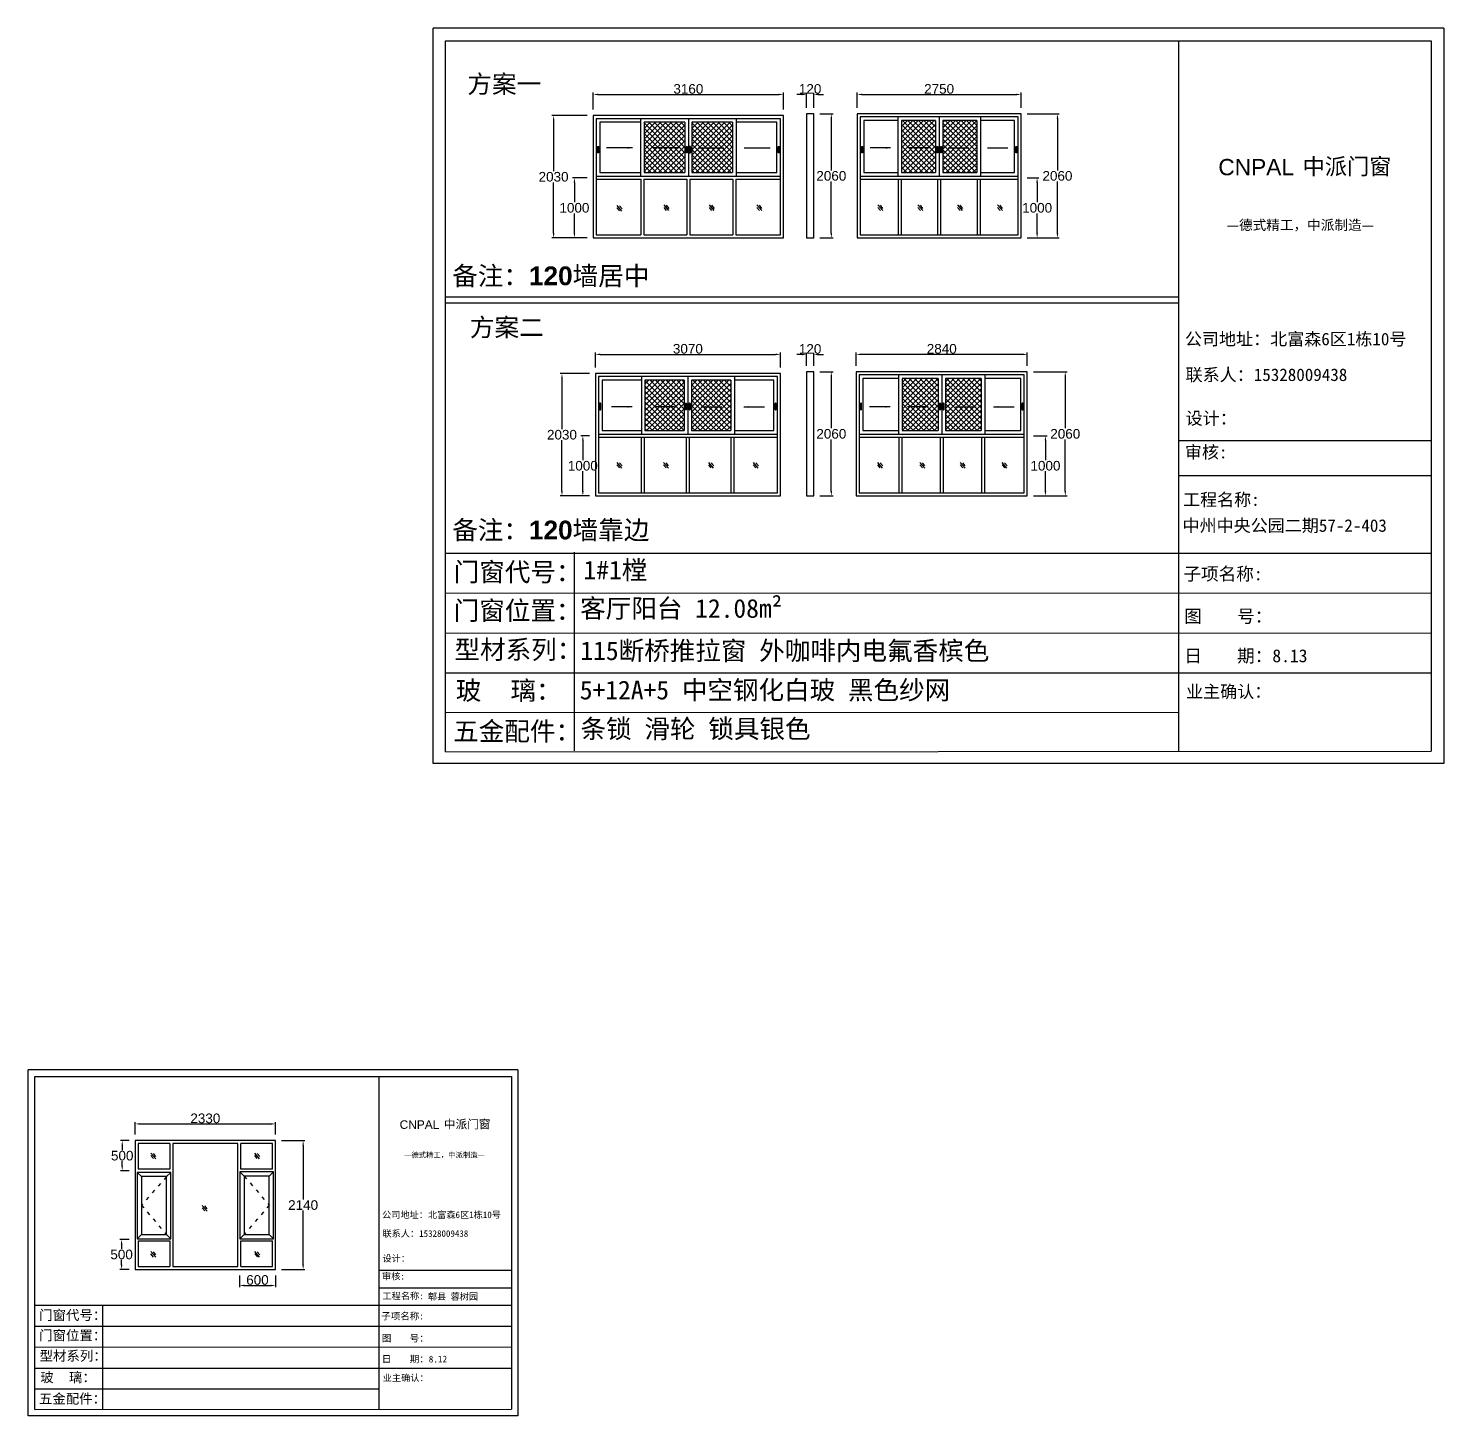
# Model space of a CAD drawing. Header units: inches. Extents: x -138455 to 599497, y -747149 to 13167.
# Drawn here: x 485735 to 509227, y -306816 to -283790 of the extents above; entities that cross this region are included whole.
import ezdxf

# ---------------------------------------------------------------- set-up
doc = ezdxf.new("R2010")
doc.units = ezdxf.units.IN
doc.header["$MEASUREMENT"] = 0
doc.header["$PDMODE"] = 35
doc.header["$PDSIZE"] = -3
doc.linetypes.add('ACAD_ISO03W100', pattern=[30, 12, -18])
doc.layers.add('0 @ 1', color=7, linetype='Continuous')
doc.styles.add('Annotative', font='arialbd.ttf')
doc.styles.add('MtXpl_', font='')
doc.styles.get("Standard").update_dxf_attribs({"font": 'arial.ttf'})
doc.styles.get('MtXpl_').set_extended_font_data('SimSun')
doc.dimstyles.get("Standard").update_dxf_attribs({"dimtxt": 80, "dimasz": 70, "dimexe": 40, "dimexo": 80, "dimgap": 0, "dimtad": 1, "dimtih": 1, "dimtoh": 1, "dimdec": 0, "dimzin": 0, "dimdsep": 46, "dimtxsty": 'Standard', "dimcen": 0.09, "dimadec": 0, "dimazin": 0, "dimtfac": 1, "dimtdec": 0, "dimtofl": 0, "dimtmove": 0, "dimatfit": 3, "dimfxl": 0, "dimtolj": 1, "dimtzin": 0, "dimarcsym": 0})
pattern_1 = [(45, (20206.355, 3889.766), (-44.194174, 44.194174), []), (135, (20206.355, 3889.766), (-44.194174, -44.194174), [])]
pattern_2 = [(45, (20206.355, 2546.794), (-44.194174, 44.194174), []), (135, (20206.355, 2546.794), (-44.194174, -44.194174), [])]

# ---------------------------------------------------------------- blocks, each defined once
blk = doc.blocks.new('*D1152')
at = {"color": 0, "lineweight": -2, "transparency": 16777216}
for p, q in [((495110, -285140), (495110, -284858)), ((495190, -284888), (498190, -284888)), ((498270, -285140), (498270, -284858))]:
    blk.add_line(p, q, dxfattribs=at)
at = {"color": 0, "transparency": 16777216}
for points in [[(495190, -284875), (495190, -284902), (495110, -284888)], [(498190, -284875), (498190, -284902), (498270, -284888)]]:
    blk.add_solid(points, dxfattribs=at)
at = {"layer": 'Defpoints', "color": 0, "transparency": 16777216}
for p in [(498270, -284888), (495110, -285240), (498270, -285240)]:
    blk.add_point(p, dxfattribs=at)
at = {"color": 0, "transparency": 16777216, "insert": (496690, -284797), "char_height": 160, "attachment_point": 5}
blk.add_mtext('\\A1;3160', dxfattribs=at)
blk = doc.blocks.new('*D1153')
at = {"color": 0, "lineweight": -2, "transparency": 16777216}
for p, q in [((495010, -286270), (494769, -286270)), ((494799, -286350), (494799, -286678)), ((494799, -287190), (494799, -286862)), ((495010, -287270), (494769, -287270))]:
    blk.add_line(p, q, dxfattribs=at)
at = {"color": 0, "transparency": 16777216}
for points in [[(494786, -286350), (494812, -286350), (494799, -286270)], [(494786, -287190), (494812, -287190), (494799, -287270)]]:
    blk.add_solid(points, dxfattribs=at)
at = {"layer": 'Defpoints', "color": 0, "transparency": 16777216}
for p in [(495110, -286270), (494799, -287270), (495110, -287270)]:
    blk.add_point(p, dxfattribs=at)
at = {"color": 0, "transparency": 16777216, "insert": (494799, -286770), "char_height": 160, "attachment_point": 5}
blk.add_mtext('\\A1;1000', dxfattribs=at)
blk = doc.blocks.new('123as')
at = {"color": 0}
for p, q in [((90189, 51387), (90252, 51462)), ((90194, 51330), (90312, 51470)), ((90251, 51335), (90314, 51410))]:
    blk.add_line(p, q, dxfattribs=at)
blk = doc.blocks.new('*D1154')
at = {"color": 0, "lineweight": -2, "transparency": 16777216}
for p, q in [((498871, -285210), (499093, -285210)), ((499063, -285290), (499063, -286148)), ((499063, -287190), (499063, -286332)), ((498871, -287270), (499093, -287270))]:
    blk.add_line(p, q, dxfattribs=at)
at = {"color": 0, "transparency": 16777216}
for points in [[(499049, -285290), (499076, -285290), (499063, -285210)], [(499049, -287190), (499076, -287190), (499063, -287270)]]:
    blk.add_solid(points, dxfattribs=at)
at = {"layer": 'Defpoints', "color": 0, "transparency": 16777216}
for p in [(498771, -285210), (498771, -287270), (499063, -287270)]:
    blk.add_point(p, dxfattribs=at)
at = {"color": 0, "transparency": 16777216, "insert": (499063, -286240), "char_height": 160, "attachment_point": 5}
blk.add_mtext('\\A1;2060', dxfattribs=at)
blk = doc.blocks.new('*D1155')
at = {"color": 0, "lineweight": -2, "transparency": 16777216}
for p, q in [((499492, -285110), (499492, -284858)), ((499572, -284888), (502132, -284888)), ((502212, -285110), (502212, -284858))]:
    blk.add_line(p, q, dxfattribs=at)
at = {"color": 0, "transparency": 16777216}
for points in [[(499572, -284875), (499572, -284902), (499492, -284888)], [(502132, -284875), (502132, -284902), (502212, -284888)]]:
    blk.add_solid(points, dxfattribs=at)
at = {"layer": 'Defpoints', "color": 0, "transparency": 16777216}
for p in [(502212, -284888), (499492, -285210), (502212, -285210)]:
    blk.add_point(p, dxfattribs=at)
at = {"color": 0, "transparency": 16777216, "insert": (500852, -284797), "char_height": 160, "attachment_point": 5}
blk.add_mtext('\\A1;2750', dxfattribs=at)
blk = doc.blocks.new('*D1156')
at = {"color": 0, "lineweight": -2, "transparency": 16777216}
for p, q in [((502312, -285210), (502846, -285210)), ((502816, -285290), (502816, -286148)), ((502816, -287190), (502816, -286332)), ((502312, -287270), (502846, -287270))]:
    blk.add_line(p, q, dxfattribs=at)
at = {"color": 0, "transparency": 16777216}
for points in [[(502803, -285290), (502830, -285290), (502816, -285210)], [(502803, -287190), (502830, -287190), (502816, -287270)]]:
    blk.add_solid(points, dxfattribs=at)
at = {"layer": 'Defpoints', "color": 0, "transparency": 16777216}
for p in [(502212, -285210), (502212, -287270), (502816, -287270)]:
    blk.add_point(p, dxfattribs=at)
at = {"color": 0, "transparency": 16777216, "insert": (502816, -286240), "char_height": 160, "attachment_point": 5}
blk.add_mtext('\\A1;2060', dxfattribs=at)
blk = doc.blocks.new('*D1157')
at = {"color": 0, "lineweight": -2, "transparency": 16777216}
for p, q in [((502312, -286270), (502509, -286270)), ((502479, -286350), (502479, -286678)), ((502479, -287190), (502479, -286862)), ((502312, -287270), (502509, -287270))]:
    blk.add_line(p, q, dxfattribs=at)
at = {"color": 0, "transparency": 16777216}
for points in [[(502465, -286350), (502492, -286350), (502479, -286270)], [(502465, -287190), (502492, -287190), (502479, -287270)]]:
    blk.add_solid(points, dxfattribs=at)
at = {"layer": 'Defpoints', "color": 0, "transparency": 16777216}
for p in [(502212, -286270), (502212, -287270), (502479, -287270)]:
    blk.add_point(p, dxfattribs=at)
at = {"color": 0, "transparency": 16777216, "insert": (502479, -286770), "char_height": 160, "attachment_point": 5}
blk.add_mtext('\\A1;1000', dxfattribs=at)
blk = doc.blocks.new('*D1158')
at = {"color": 0, "lineweight": -2, "transparency": 16777216}
for p, q in [((495010, -285240), (494423, -285240)), ((494453, -285320), (494453, -286163)), ((494453, -287190), (494453, -286347)), ((495010, -287270), (494423, -287270))]:
    blk.add_line(p, q, dxfattribs=at)
at = {"color": 0, "transparency": 16777216}
for points in [[(494440, -285320), (494467, -285320), (494453, -285240)], [(494440, -287190), (494467, -287190), (494453, -287270)]]:
    blk.add_solid(points, dxfattribs=at)
at = {"layer": 'Defpoints', "color": 0, "transparency": 16777216}
for p in [(495110, -285240), (494453, -287270), (495110, -287270)]:
    blk.add_point(p, dxfattribs=at)
at = {"color": 0, "transparency": 16777216, "insert": (494453, -286255), "char_height": 160, "attachment_point": 5}
blk.add_mtext('\\A1;2030', dxfattribs=at)
blk = doc.blocks.new('*D1159')
at = {"color": 0, "lineweight": -2, "transparency": 16777216}
for p, q in [((498571, -284889), (498491, -284889)), ((498651, -285110), (498651, -284859)), ((498771, -285110), (498771, -284859)), ((498851, -284889), (498931, -284889))]:
    blk.add_line(p, q, dxfattribs=at)
at = {"color": 0, "transparency": 16777216}
for points in [[(498571, -284875), (498571, -284902), (498651, -284889)], [(498851, -284875), (498851, -284902), (498771, -284889)]]:
    blk.add_solid(points, dxfattribs=at)
at = {"layer": 'Defpoints', "color": 0, "transparency": 16777216}
for p in [(498771, -284889), (498651, -285210), (498771, -285210)]:
    blk.add_point(p, dxfattribs=at)
at = {"color": 0, "transparency": 16777216, "insert": (498711, -284797), "char_height": 160, "attachment_point": 5}
blk.add_mtext('\\A1;120', dxfattribs=at)
blk = doc.blocks.new('*D1160')
at = {"color": 0, "lineweight": -2, "transparency": 16777216}
for p, q in [((495047, -289521), (494562, -289521)), ((494592, -289601), (494592, -290444)), ((494592, -291471), (494592, -290627)), ((495047, -291551), (494562, -291551))]:
    blk.add_line(p, q, dxfattribs=at)
at = {"color": 0, "transparency": 16777216}
for points in [[(494579, -289601), (494605, -289601), (494592, -289521)], [(494579, -291471), (494605, -291471), (494592, -291551)]]:
    blk.add_solid(points, dxfattribs=at)
at = {"layer": 'Defpoints', "color": 0, "transparency": 16777216}
for p in [(495147, -289521), (494592, -291551), (495147, -291551)]:
    blk.add_point(p, dxfattribs=at)
at = {"color": 0, "transparency": 16777216, "insert": (494592, -290536), "char_height": 160, "attachment_point": 5}
blk.add_mtext('\\A1;2030', dxfattribs=at)
blk = doc.blocks.new('*D1161')
at = {"color": 0, "lineweight": -2, "transparency": 16777216}
for p, q in [((495147, -289421), (495147, -289172)), ((498217, -289421), (498217, -289172)), ((495227, -289202), (498137, -289202))]:
    blk.add_line(p, q, dxfattribs=at)
at = {"color": 0, "transparency": 16777216}
for points in [[(495227, -289188), (495227, -289215), (495147, -289202)], [(498137, -289188), (498137, -289215), (498217, -289202)]]:
    blk.add_solid(points, dxfattribs=at)
at = {"layer": 'Defpoints', "color": 0, "transparency": 16777216}
for p in [(498217, -289202), (495147, -289521), (498217, -289521)]:
    blk.add_point(p, dxfattribs=at)
at = {"color": 0, "transparency": 16777216, "insert": (496682, -289110), "char_height": 160, "attachment_point": 5}
blk.add_mtext('\\A1;3070', dxfattribs=at)
blk = doc.blocks.new('*D1162')
at = {"color": 0, "lineweight": -2, "transparency": 16777216}
for p, q in [((495047, -290551), (494908, -290551)), ((494938, -290631), (494938, -290959)), ((494938, -291471), (494938, -291142)), ((495047, -291551), (494908, -291551))]:
    blk.add_line(p, q, dxfattribs=at)
at = {"color": 0, "transparency": 16777216}
for points in [[(494925, -290631), (494952, -290631), (494938, -290551)], [(494925, -291471), (494952, -291471), (494938, -291551)]]:
    blk.add_solid(points, dxfattribs=at)
at = {"layer": 'Defpoints', "color": 0, "transparency": 16777216}
for p in [(495147, -290551), (494938, -291551), (495147, -291551)]:
    blk.add_point(p, dxfattribs=at)
at = {"color": 0, "transparency": 16777216, "insert": (494938, -291051), "char_height": 160, "attachment_point": 5}
blk.add_mtext('\\A1;1000', dxfattribs=at)
blk = doc.blocks.new('123z')
at = {"color": 0}
for points in [[(94078, 52755), (94078, 52755, 0.414214), (94088, 52765), (94088, 52845, 0.414214), (94078, 52855), (94078, 52855, 0.414214), (94068, 52845), (94068, 52765, 0.414214)], [(94078, 52775), (94078, 52775, 0.414214), (94083, 52780), (94083, 52830, 0.414214), (94078, 52835), (94078, 52835, 0.414214), (94073, 52830), (94073, 52780, 0.414214)]]:
    blk.add_lwpolyline(points, format="xyb", close=True, dxfattribs=at)
blk = doc.blocks.new('*D1163')
at = {"color": 0, "lineweight": -2, "transparency": 16777216}
for p, q in [((498871, -289491), (499093, -289491)), ((499063, -289571), (499063, -290429)), ((499063, -291471), (499063, -290612)), ((498871, -291551), (499093, -291551))]:
    blk.add_line(p, q, dxfattribs=at)
at = {"color": 0, "transparency": 16777216}
for points in [[(499049, -289571), (499076, -289571), (499063, -289491)], [(499049, -291471), (499076, -291471), (499063, -291551)]]:
    blk.add_solid(points, dxfattribs=at)
at = {"layer": 'Defpoints', "color": 0, "transparency": 16777216}
for p in [(498771, -289491), (498771, -291551), (499063, -291551)]:
    blk.add_point(p, dxfattribs=at)
at = {"color": 0, "transparency": 16777216, "insert": (499063, -290521), "char_height": 160, "attachment_point": 5}
blk.add_mtext('\\A1;2060', dxfattribs=at)
blk = doc.blocks.new('*D1164')
at = {"color": 0, "lineweight": -2, "transparency": 16777216}
for p, q in [((502416, -289491), (502976, -289491)), ((502946, -289571), (502946, -290429)), ((502946, -291471), (502946, -290612)), ((502416, -291551), (502976, -291551))]:
    blk.add_line(p, q, dxfattribs=at)
at = {"color": 0, "transparency": 16777216}
for points in [[(502933, -289571), (502959, -289571), (502946, -289491)], [(502933, -291471), (502959, -291471), (502946, -291551)]]:
    blk.add_solid(points, dxfattribs=at)
at = {"layer": 'Defpoints', "color": 0, "transparency": 16777216}
for p in [(502316, -289491), (502316, -291551), (502946, -291551)]:
    blk.add_point(p, dxfattribs=at)
at = {"color": 0, "transparency": 16777216, "insert": (502946, -290521), "char_height": 160, "attachment_point": 5}
blk.add_mtext('\\A1;2060', dxfattribs=at)
blk = doc.blocks.new('*D1165')
at = {"color": 0, "lineweight": -2, "transparency": 16777216}
for p, q in [((498651, -289391), (498651, -289175)), ((498771, -289391), (498771, -289175)), ((498571, -289205), (498491, -289205)), ((498851, -289205), (498931, -289205))]:
    blk.add_line(p, q, dxfattribs=at)
at = {"color": 0, "transparency": 16777216}
for points in [[(498571, -289192), (498571, -289218), (498651, -289205)], [(498851, -289192), (498851, -289218), (498771, -289205)]]:
    blk.add_solid(points, dxfattribs=at)
at = {"layer": 'Defpoints', "color": 0, "transparency": 16777216}
for p in [(498771, -289205), (498651, -289491), (498771, -289491)]:
    blk.add_point(p, dxfattribs=at)
at = {"color": 0, "transparency": 16777216, "insert": (498711, -289113), "char_height": 160, "attachment_point": 5}
blk.add_mtext('\\A1;120', dxfattribs=at)
blk = doc.blocks.new('*D1166')
at = {"color": 0, "lineweight": -2, "transparency": 16777216}
for p, q in [((499476, -289391), (499476, -289172)), ((502316, -289391), (502316, -289172)), ((502236, -289202), (499556, -289202))]:
    blk.add_line(p, q, dxfattribs=at)
at = {"color": 0, "transparency": 16777216}
for points in [[(499556, -289188), (499556, -289215), (499476, -289202)], [(502236, -289188), (502236, -289215), (502316, -289202)]]:
    blk.add_solid(points, dxfattribs=at)
at = {"layer": 'Defpoints', "color": 0, "transparency": 16777216}
for p in [(499476, -289202), (499476, -289491), (502316, -289491)]:
    blk.add_point(p, dxfattribs=at)
at = {"color": 0, "transparency": 16777216, "insert": (500896, -289110), "char_height": 160, "attachment_point": 5}
blk.add_mtext('\\A1;2840', dxfattribs=at)
blk = doc.blocks.new('*D1167')
at = {"color": 0, "lineweight": -2, "transparency": 16777216}
for p, q in [((502416, -290551), (502647, -290551)), ((502617, -290631), (502617, -290959)), ((502617, -291471), (502617, -291142)), ((502416, -291551), (502647, -291551))]:
    blk.add_line(p, q, dxfattribs=at)
at = {"color": 0, "transparency": 16777216}
for points in [[(502603, -290631), (502630, -290631), (502617, -290551)], [(502603, -291471), (502630, -291471), (502617, -291551)]]:
    blk.add_solid(points, dxfattribs=at)
at = {"layer": 'Defpoints', "color": 0, "transparency": 16777216}
for p in [(502316, -290551), (502316, -291551), (502617, -291551)]:
    blk.add_point(p, dxfattribs=at)
at = {"color": 0, "transparency": 16777216, "insert": (502617, -291051), "char_height": 160, "attachment_point": 5}
blk.add_mtext('\\A1;1000', dxfattribs=at)
blk = doc.blocks.new('*D1180')
at = {"color": 0, "lineweight": -2, "transparency": 16777216}
for p, q in [((487508, -302151), (487508, -301943)), ((487588, -301973), (489758, -301973)), ((489838, -302151), (489838, -301943))]:
    blk.add_line(p, q, dxfattribs=at)
at = {"color": 0, "transparency": 16777216}
for points in [[(487588, -301960), (487588, -301987), (487508, -301973)], [(489758, -301960), (489758, -301987), (489838, -301973)]]:
    blk.add_solid(points, dxfattribs=at)
at = {"layer": 'Defpoints', "color": 0, "transparency": 16777216}
for p in [(489838, -301973), (487508, -302251), (489838, -302251)]:
    blk.add_point(p, dxfattribs=at)
at = {"color": 0, "transparency": 16777216, "insert": (488673, -301882), "char_height": 160, "attachment_point": 5}
blk.add_mtext('\\A1;2330', dxfattribs=at)
blk = doc.blocks.new('*D1181')
at = {"color": 0, "lineweight": -2, "transparency": 16777216}
for p, q in [((489938, -302251), (490326, -302251)), ((490296, -302331), (490296, -303229)), ((490296, -304311), (490296, -303412)), ((489938, -304391), (490326, -304391))]:
    blk.add_line(p, q, dxfattribs=at)
at = {"color": 0, "transparency": 16777216}
for points in [[(490283, -302331), (490309, -302331), (490296, -302251)], [(490283, -304311), (490309, -304311), (490296, -304391)]]:
    blk.add_solid(points, dxfattribs=at)
at = {"layer": 'Defpoints', "color": 0, "transparency": 16777216}
for p in [(489838, -302251), (489838, -304391), (490296, -304391)]:
    blk.add_point(p, dxfattribs=at)
at = {"color": 0, "transparency": 16777216, "insert": (490296, -303321), "char_height": 160, "attachment_point": 5}
blk.add_mtext('\\A1;2140', dxfattribs=at)
blk = doc.blocks.new('*D1182')
at = {"color": 0, "lineweight": -2, "transparency": 16777216}
for p, q in [((489238, -304491), (489238, -304685)), ((489318, -304655), (489758, -304655)), ((489838, -304491), (489838, -304685))]:
    blk.add_line(p, q, dxfattribs=at)
at = {"color": 0, "transparency": 16777216}
for points in [[(489318, -304642), (489318, -304669), (489238, -304655)], [(489758, -304642), (489758, -304669), (489838, -304655)]]:
    blk.add_solid(points, dxfattribs=at)
at = {"layer": 'Defpoints', "color": 0, "transparency": 16777216}
for p in [(489238, -304391), (489838, -304391), (489838, -304655)]:
    blk.add_point(p, dxfattribs=at)
at = {"color": 0, "transparency": 16777216, "insert": (489538, -304564), "char_height": 160, "attachment_point": 5}
blk.add_mtext('\\A1;600', dxfattribs=at)
blk = doc.blocks.new('*D1183')
at = {"color": 0, "lineweight": -2, "transparency": 16777216}
for p, q in [((487408, -303891), (487253, -303891)), ((487283, -303971), (487283, -304049)), ((487408, -304391), (487253, -304391)), ((487283, -304311), (487283, -304232))]:
    blk.add_line(p, q, dxfattribs=at)
at = {"color": 0, "transparency": 16777216}
for points in [[(487269, -303971), (487296, -303971), (487283, -303891)], [(487269, -304311), (487296, -304311), (487283, -304391)]]:
    blk.add_solid(points, dxfattribs=at)
at = {"layer": 'Defpoints', "color": 0, "transparency": 16777216}
for p in [(487508, -303891), (487283, -304391), (487508, -304391)]:
    blk.add_point(p, dxfattribs=at)
at = {"color": 0, "transparency": 16777216, "insert": (487283, -304141), "char_height": 160, "attachment_point": 5}
blk.add_mtext('\\A1;500', dxfattribs=at)
blk = doc.blocks.new('*D1184')
at = {"color": 0, "lineweight": -2, "transparency": 16777216}
for p, q in [((487408, -302251), (487263, -302251)), ((487293, -302331), (487293, -302409)), ((487408, -302751), (487263, -302751)), ((487293, -302671), (487293, -302592))]:
    blk.add_line(p, q, dxfattribs=at)
at = {"color": 0, "transparency": 16777216}
for points in [[(487280, -302331), (487307, -302331), (487293, -302251)], [(487280, -302671), (487307, -302671), (487293, -302751)]]:
    blk.add_solid(points, dxfattribs=at)
at = {"layer": 'Defpoints', "color": 0, "transparency": 16777216}
for p in [(487293, -302251), (487508, -302251), (487508, -302751)]:
    blk.add_point(p, dxfattribs=at)
at = {"color": 0, "transparency": 16777216, "insert": (487293, -302501), "char_height": 160, "attachment_point": 5}
blk.add_mtext('\\A1;500', dxfattribs=at)

msp = doc.modelspace()

# ---------------------------------------------------------------- hatches: boundary and pattern name
h = msp.add_hatch()
h.set_pattern_fill('ANSI37', color=256, scale=500)
h.set_pattern_definition(pattern_1)
h.paths.add_polyline_path([(495954.8, -285350), (495954.8, -286185), (496629.8, -286185), (496629.8, -285350)])
h.paths.add_polyline_path([(496749.8, -286185), (497424.8, -286185), (497424.8, -285350), (496749.8, -285350)])
h = msp.add_hatch()
h.set_pattern_fill('ANSI37', color=256, scale=500)
h.set_pattern_definition(pattern_1)
h.paths.add_polyline_path([(500226.6, -285320), (500226.6, -286185), (500791.6, -286185), (500791.6, -285320)])
h.paths.add_polyline_path([(500911.6, -286185), (501476.6, -286185), (501476.6, -285320), (500911.6, -285320)])
h = msp.add_hatch()
h.set_pattern_fill('ANSI37', color=256, scale=500)
h.set_pattern_definition(pattern_2)
h.paths.add_polyline_path([(495969.7, -289630.6), (495969.7, -290465.6), (496622.2, -290465.6), (496622.2, -289630.6)])
h.paths.add_polyline_path([(496742.2, -289630.6), (496742.2, -290465.6), (497394.7, -290465.6), (497394.7, -289630.6)])
h = msp.add_hatch()
h.set_pattern_fill('ANSI37', color=256, scale=500)
h.set_pattern_definition(pattern_2)
h.paths.add_polyline_path([(500835.7, -289600.6), (500240.7, -289600.6), (500240.7, -290465.6), (500835.7, -290465.6)])
h.paths.add_polyline_path([(500955.7, -290465.6), (501550.7, -290465.6), (501550.7, -289600.6), (500955.7, -289600.6)])

# ---------------------------------------------------------------- linework, layer by layer
for p, q in [((509227, -283790.3), (492451.6, -283790.3)), ((492451.6, -295994.1), (492451.6, -283790.3)), ((492659, -283997), (509020.3, -283997)), ((492659, -295798.5), (492659, -283997)), ((504824, -283997), (504824, -295787.6)), ((509020.3, -283997), (509020.3, -295786.9)), ((509227, -283790.3), (509227, -295994.1)), ((498269.8, -285240), (495109.8, -285240)), ((495109.8, -285240), (495109.8, -287270)), ((498219.8, -285290), (495159.8, -285290)), ((495159.8, -285290), (495159.8, -287220)), ((495219.8, -285350), (495219.8, -286185)), ((495894.8, -285350), (495219.8, -285350)), ((495894.8, -285290), (495894.8, -286245)), ((495954.8, -285350), (495954.8, -286185)), ((496629.8, -285350), (495954.8, -285350)), ((496629.8, -285350), (496629.8, -286185)), ((496689.8, -285290), (496689.8, -286245)), ((496749.8, -285350), (496749.8, -286185)), ((497424.8, -285350), (496749.8, -285350)), ((497424.8, -285350), (497424.8, -286185)), ((497484.8, -285290), (497484.8, -286245)), ((498159.8, -285350), (497484.8, -285350)), ((498159.8, -286185), (498159.8, -285350)), ((498219.8, -287220), (498219.8, -285290)), ((498269.8, -287270), (498269.8, -285240)), ((502211.6, -285210), (499491.6, -285210)), ((499491.6, -285210), (499491.6, -287270)), ((502161.6, -285260), (499541.6, -285260)), ((499541.6, -285260), (499541.6, -287220)), ((499601.6, -285320), (499601.6, -286185)), ((500166.6, -285320), (499601.6, -285320)), ((500166.6, -285260), (500166.6, -286245)), ((500226.6, -285320), (500226.6, -286185)), ((500791.6, -285320), (500226.6, -285320)), ((500791.6, -285320), (500791.6, -286185)), ((500851.6, -285260), (500851.6, -286245)), ((500911.6, -285320), (500911.6, -286185)), ((501476.6, -285320), (500911.6, -285320)), ((501476.6, -285320), (501476.6, -286185)), ((501536.6, -285260), (501536.6, -286245)), ((502101.6, -285320), (501536.6, -285320)), ((502101.6, -286185), (502101.6, -285320)), ((502161.6, -287220), (502161.6, -285260)), ((502211.6, -287270), (502211.6, -285210)), ((495159.8, -286245), (495899.8, -286245)), ((495159.8, -286295), (495899.8, -286295)), ((495219.8, -286185), (495894.8, -286185)), ((495894.8, -286245), (497484.8, -286245)), ((495899.8, -286295), (495899.8, -287220)), ((495949.8, -286295), (495949.8, -287220)), ((495949.8, -286295), (496664.8, -286295)), ((495954.8, -286185), (496629.8, -286185)), ((496664.8, -286295), (496664.8, -287220)), ((496714.8, -286295), (496714.8, -287220)), ((496714.8, -286295), (497429.8, -286295)), ((496749.8, -286185), (497424.8, -286185)), ((497429.8, -286295), (497429.8, -287220)), ((497479.8, -286295), (497479.8, -287220)), ((497479.8, -286295), (498219.8, -286295)), ((497484.8, -286185), (498159.8, -286185)), ((497484.8, -286245), (498219.8, -286245)), ((499541.6, -286245), (502161.6, -286245)), ((499541.6, -286295), (502161.6, -286295)), ((499601.6, -286185), (500166.6, -286185)), ((500171.6, -286295), (500171.6, -287220)), ((500221.6, -286295), (500221.6, -287220)), ((500226.6, -286185), (500791.6, -286185)), ((500826.6, -286295), (500826.6, -287220)), ((500876.6, -286295), (500876.6, -287220)), ((500911.6, -286185), (501476.6, -286185)), ((501481.6, -286295), (501481.6, -287220)), ((501531.6, -286295), (501531.6, -287220)), ((501536.6, -286185), (502101.6, -286185)), ((495109.8, -287270), (498269.8, -287270)), ((495159.8, -287220), (495899.8, -287220)), ((495949.8, -287220), (496664.8, -287220)), ((496714.8, -287220), (497429.8, -287220)), ((497479.8, -287220), (498219.8, -287220)), ((499491.6, -287270), (502211.6, -287270)), ((499541.6, -287220), (502161.6, -287220)), ((492659, -288246), (504824, -288246)), ((492659, -288346), (504824, -288346)), ((498217.2, -289520.6), (495147.2, -289520.6)), ((495147.2, -289520.6), (495147.2, -291550.6)), ((498167.2, -289570.6), (495197.2, -289570.6)), ((495197.2, -289570.6), (495197.2, -291500.6)), ((495257.2, -289630.6), (495257.2, -290465.6)), ((495909.7, -289630.6), (495257.2, -289630.6)), ((495909.7, -289570.6), (495909.7, -290525.6)), ((495969.7, -289630.6), (495969.7, -290465.6)), ((496622.2, -289630.6), (495969.7, -289630.6)), ((496622.2, -289630.6), (496622.2, -290465.6)), ((496682.2, -289570.6), (496682.2, -290525.6)), ((496742.2, -289630.6), (496742.2, -290465.6)), ((497394.7, -289630.6), (496742.2, -289630.6)), ((497394.7, -289630.6), (497394.7, -290465.6)), ((497454.7, -289570.6), (497454.7, -290525.6)), ((498107.2, -289630.6), (497454.7, -289630.6)), ((498107.2, -290465.6), (498107.2, -289630.6)), ((498167.2, -291500.6), (498167.2, -289570.6)), ((498217.2, -291550.6), (498217.2, -289520.6)), ((502315.7, -289490.6), (499475.7, -289490.6)), ((499475.7, -289490.6), (499475.7, -291550.6)), ((502265.7, -289540.6), (499525.7, -289540.6)), ((499525.7, -289540.6), (499525.7, -291500.6)), ((499585.7, -289600.6), (499585.7, -290465.6)), ((500180.7, -289600.6), (499585.7, -289600.6)), ((500180.7, -289540.6), (500180.7, -290525.6)), ((500240.7, -289600.6), (500240.7, -290465.6)), ((500835.7, -289600.6), (500240.7, -289600.6)), ((500835.7, -289600.6), (500835.7, -290465.6)), ((500895.7, -289540.6), (500895.7, -290525.6)), ((500955.7, -289600.6), (500955.7, -290465.6)), ((501550.7, -289600.6), (500955.7, -289600.6)), ((501550.7, -289600.6), (501550.7, -290465.6)), ((501610.7, -289540.6), (501610.7, -290525.6)), ((502205.7, -289600.6), (501610.7, -289600.6)), ((502205.7, -290465.6), (502205.7, -289600.6)), ((502265.7, -291500.6), (502265.7, -289540.6)), ((502315.7, -291550.6), (502315.7, -289490.6)), ((495197.2, -290525.6), (498167.2, -290525.6)), ((495197.2, -290575.6), (498167.2, -290575.6)), ((495257.2, -290465.6), (495909.7, -290465.6)), ((495914.7, -291500.6), (495914.7, -290575.6)), ((495964.7, -291500.6), (495964.7, -290575.6)), ((495969.7, -290465.6), (496622.2, -290465.6)), ((496657.2, -291500.6), (496657.2, -290575.6)), ((496707.2, -291500.6), (496707.2, -290575.6)), ((496742.2, -290465.6), (497394.7, -290465.6)), ((497399.7, -291500.6), (497399.7, -290575.6)), ((497449.7, -291500.6), (497449.7, -290575.6)), ((497454.7, -290465.6), (498107.2, -290465.6)), ((499525.7, -290525.6), (502265.7, -290525.6)), ((499525.7, -290575.6), (502265.7, -290575.6)), ((499585.7, -290465.6), (500180.7, -290465.6)), ((500185.7, -290575.6), (500185.7, -291500.6)), ((500235.7, -290575.6), (500235.7, -291500.6)), ((500240.7, -290465.6), (500835.7, -290465.6)), ((500870.7, -290575.6), (500870.7, -291500.6)), ((500920.7, -290575.6), (500920.7, -291500.6)), ((500955.7, -290465.6), (501550.7, -290465.6)), ((501555.7, -290575.6), (501555.7, -291500.6)), ((501605.7, -290575.6), (501605.7, -291500.6)), ((501610.7, -290465.6), (502205.7, -290465.6)), ((504824, -290631.4), (509020.3, -290631.4)), ((504824, -291212.5), (509020.3, -291212.5)), ((495197.2, -291500.6), (498167.2, -291500.6)), ((499525.7, -291500.6), (502265.7, -291500.6)), ((495147.2, -291550.6), (498217.2, -291550.6)), ((499475.7, -291550.6), (502315.7, -291550.6)), ((492656.9, -292501.9), (509020.3, -292501.9)), ((494794.4, -292485.8), (494795.4, -295783.7)), ((492657.3, -293164), (509020.3, -293159.6)), ((492657.7, -293826.4), (509020.3, -293821.8)), ((492658.2, -294489.1), (509020.3, -294489.1)), ((492658.6, -295146.3), (504824, -295140.4)), ((509227, -295994.1), (492451.6, -295994.1)), ((492659, -295798.5), (509020.3, -295786.9)), ((493861, -301077.2), (485734.5, -301077.2)), ((485734.5, -306815.9), (485734.5, -301077.2)), ((493861, -301077.2), (493861, -306815.9)), ((485843.4, -301185.7), (493752.5, -301185.7)), ((485843.4, -306713.2), (485843.4, -301185.7)), ((491550.4, -301185.7), (491550.4, -306707.5)), ((493752.5, -301185.7), (493752.5, -306707.2)), ((489837.6, -302250.7), (487507.6, -302250.7)), ((487507.6, -302250.7), (487507.6, -304390.7)), ((488082.6, -302300.7), (488082.6, -302725.7)), ((488132.6, -302300.7), (488132.6, -304340.7)), ((489212.6, -304340.7), (489212.6, -302300.7)), ((489262.6, -302725.7), (489262.6, -302300.7)), ((489837.6, -304390.7), (489837.6, -302250.7)), ((487612.6, -302848.6), (487542.6, -302778.6)), ((488082.6, -302725.7), (487557.6, -302725.7)), ((488027.6, -302848.6), (488097.6, -302778.6)), ((489317.6, -302840.6), (489247.6, -302770.6)), ((489787.6, -302725.7), (489262.6, -302725.7)), ((489732.6, -302840.6), (489802.6, -302770.6)), ((487612.6, -303810.7), (487542.6, -303880.7)), ((487557.6, -303915.7), (488082.6, -303915.7)), ((488027.6, -303810.7), (488097.6, -303880.7)), ((488082.6, -303915.7), (488082.6, -304340.7)), ((489317.6, -303810.7), (489247.6, -303880.7)), ((489262.6, -304340.7), (489262.6, -303915.7)), ((489262.6, -303915.7), (489787.6, -303915.7)), ((489732.6, -303810.7), (489802.6, -303880.7)), ((487507.6, -304390.7), (489837.6, -304390.7)), ((491550.4, -304400.1), (493752.5, -304400.1)), ((491550.4, -304691.7), (493752.5, -304691.7)), ((485842.3, -304983.3), (493752.5, -304983.3)), ((486964, -304974.8), (486964.5, -306705.5)), ((485842.5, -305330.7), (493752.5, -305328.4)), ((485842.7, -305678.3), (493752.5, -305675.9)), ((485842.9, -306026.1), (493752.5, -306026.1)), ((485843.2, -306371), (491550.4, -306367.9)), ((485843.4, -306713.2), (493752.5, -306707.2)), ((493861, -306815.9), (485734.5, -306815.9))]:
    msp.add_line(p, q)
for points in [[(498651.2, -287270), (498771.2, -287270), (498771.2, -285210), (498651.2, -285210)], [(498651.2, -291550.6), (498771.2, -291550.6), (498771.2, -289490.6), (498651.2, -289490.6)], [(488097.6, -302778.6), (487542.6, -302778.6), (487542.6, -303880.7), (488097.6, -303880.7)], [(488027.6, -302848.6), (487612.6, -302848.6), (487612.6, -303810.7), (488027.6, -303810.7)], [(489317.6, -303810.7), (489732.6, -303810.7), (489732.6, -302840.6), (489317.6, -302840.6)]]:
    msp.add_lwpolyline(points, close=True)
for points in [[(488082.6, -302300.7), (487557.6, -302300.7), (487557.6, -302725.7)], [(489212.6, -302300.7), (488132.6, -302300.7)], [(489787.6, -302725.7), (489787.6, -302300.7), (489262.6, -302300.7)], [(489247.6, -303880.7), (489802.6, -303880.7), (489802.6, -302770.6), (489247.6, -302770.6), (489247.6, -303880.7)], [(487557.6, -303915.7), (487557.6, -304340.7), (488082.6, -304340.7)], [(489262.6, -304340.7), (489787.6, -304340.7), (489787.6, -303915.7)], [(488132.6, -304340.7), (489212.6, -304340.7)]]:
    msp.add_lwpolyline(points)
at = {"linetype": 'ACAD_ISO03W100', "ltscale": 5}
for points in [[(488027.6, -302848.6), (487612.6, -303320.7), (488027.6, -303810.7)], [(489317.6, -302840.6), (489732.6, -303320.7), (489317.6, -303810.7)]]:
    msp.add_lwpolyline(points, dxfattribs=at)

# ---------------------------------------------------------------- block references
at = {"xscale": -1.095252602183295, "yscale": 1.095252602183295, "zscale": 1.095252602183295, "rotation": 359.9999999998816}
for p in [(598230.5, -343639), (599701.3, -343639), (601231, -343639), (602611.6, -343639), (603861.6, -343639), (603923.2, -343639), (605172.3, -343639), (599690.6, -347902.4)]:
    msp.add_blockref('123z', p, dxfattribs=at)
for name, p, xscale, yscale, zscale in [('123z', (393678.4, -343639), 1.095252602183295, 1.095252602183295, 1.095252602183295), ('123as', (555875.8, -321134.3), -0.6684526412304121, 0.6684526412304121, 0.6684526412304121), ('123as', (556658.5, -321127.8), -0.6684526412304121, 0.6684526412304121, 0.6684526412304121), ('123as', (557408.8, -321127.8), -0.6684526412304121, 0.6684526412304121, 0.6684526412304121), ('123as', (558197.9, -321127.8), -0.6684526412304121, 0.6684526412304121, 0.6684526412304121), ('123as', (560206.5, -321127.8), -0.6684526412304121, 0.6684526412304121, 0.6684526412304121), ('123as', (560870.1, -321127.8), -0.6684526412304121, 0.6684526412304121, 0.6684526412304121), ('123as', (561530.1, -321127.8), -0.6684526412304121, 0.6684526412304121, 0.6684526412304121), ('123as', (562193, -321127.8), -0.6684526412304121, 0.6684526412304121, 0.6684526412304121), ('123z', (392186.2, -347902), 1.095252602183295, 1.095252602183295, 1.095252602183295), ('123z', (393673.8, -347902), 1.095252602183295, 1.095252602183295, 1.095252602183295), ('123z', (395099.2, -347902), 1.095252602183295, 1.095252602183295, 1.095252602183295), ('123z', (396516.3, -347902), 1.095252602183295, 1.095252602183295, 1.095252602183295), ('123z', (397827.7, -347902), 1.095252602183295, 1.095252602183295, 1.095252602183295), ('123z', (397887.3, -347902), 1.095252602183295, 1.095252602183295, 1.095252602183295), ('123z', (399198.3, -347902), 1.095252602183295, 1.095252602183295, 1.095252602183295), ('123as', (555875.8, -325399.3), -0.6684526412304121, 0.6684526412304121, 0.6684526412304121), ('123as', (556648.9, -325399.3), -0.6684526412304121, 0.6684526412304121, 0.6684526412304121), ('123as', (557398.4, -325399.3), -0.6684526412304121, 0.6684526412304121, 0.6684526412304121), ('123as', (558139, -325399.3), -0.6684526412304121, 0.6684526412304121, 0.6684526412304121), ('123as', (560204.7, -325399.3), -0.6684526412304121, 0.6684526412304121, 0.6684526412304121), ('123as', (560904, -325399.3), -0.6684526412304121, 0.6684526412304121, 0.6684526412304121), ('123as', (561573.5, -325399.3), -0.6684526412304121, 0.6684526412304121, 0.6684526412304121), ('123as', (562269, -325399.3), -0.6684526412304121, 0.6684526412304121, 0.6684526412304121), ('123as', (548139.6, -336864.8), -0.6684526412304121, 0.6684526412304121, 0.6684526412304121), ('123as', (549863.4, -336864.8), -0.6684526412304121, 0.6684526412304121, 0.6684526412304121), ('123as', (548991.5, -337733.5), -0.6684526412304121, 0.6684526412304121, 0.6684526412304121), ('123as', (548139.6, -338497.5), -0.6684526412304121, 0.6684526412304121, 0.6684526412304121), ('123as', (549864.9, -338496.1), -0.6684526412304121, 0.6684526412304121, 0.6684526412304121)]:
    msp.add_blockref(name, p, dxfattribs=dict(xscale=xscale, yscale=yscale, zscale=zscale))

# ---------------------------------------------------------------- texts
for height, p in [(269.64, (505486.2, -286228.3)), (141.51, (491897.9, -302055.4))]:
    msp.add_text('CNPAL', height=height).set_placement(p)
at = {"style": 'MtXpl_'}
for s, height, p in [('中派门窗', 269.64, (506886.3, -286217.2)), ('—德式精工，中派制造—', 165.935, (505627.3, -287137.3)), ('公司地址：北富森6区1栋10号', 207.419, (504932, -289050.7)), ('联系人：15328009438', 207.419, (504943.3, -289643.7)), ('设计：', 207.42, (504943.6, -290365.9)), ('审核:', 207.42, (504930.3, -290928.3)), ('工程名称:', 207.42, (504900.1, -291715.6)), ('中州中央公园二期57-2-403', 207.419, (504891.5, -292146.2)), ('子项名称:', 214.34, (504906.7, -292951.4)), ('图    号：', 214.34, (504922.1, -293654.4)), ('日    期：8.13', 214.336, (504922.8, -294311)), ('业主确认：', 207.42, (504951.6, -294902.2)), ('中派门窗', 141.51, (492632.6, -302049.6)), ('—德式精工，中派制造—', 87.08, (491971.9, -302532.4)), ('公司地址：北富森6区1栋10号', 108.85, (491607, -303536.6)), ('联系人：15328009438', 108.85, (491612.9, -303847.7)), ('设计：', 108.85, (491613.1, -304260.8)), ('审核:', 108.85, (491606.1, -304556)), ('工程名称:', 108.85, (491612.6, -304882.9)), ('郫县 蓉树园', 108.85, (492365.7, -304892.2)), ('子项名称:', 112.48, (491593.7, -305219.2)), ('图    号：', 112.48, (491601.8, -305588.1)), ('日    期：8.12', 112.48, (491602.2, -305932.6)), ('业主确认：', 108.85, (491617.3, -306242.9))]:
    msp.add_text(s, height=height, dxfattribs=at).set_placement(p)
at = {"layer": '0 @ 1', "style": 'Annotative'}
for s, height, p in [('备注：120墙居中', 311.13, (492771.2, -288054.1)), ('备注：120墙靠边', 311.13, (492771.2, -292272.6)), ('门窗代号：', 311.13, (492795, -292968)), ('门窗位置：', 311.13, (492795, -293608.9)), ('型材系列：', 311.13, (492808.1, -294256.5)), ('玻    璃：', 311.13, (492829.9, -294935.4)), ('五金配件：', 311.13, (492787.3, -295611.8)), ('门窗代号：', 163.28, (485914.8, -305227.9)), ('门窗位置：', 163.28, (485914.8, -305564.2)), ('型材系列：', 163.28, (485921.6, -305904)), ('玻    璃：', 163.28, (485933, -306260.3)), ('五金配件：', 163.28, (485910.7, -306615.3))]:
    msp.add_text(s, height=height, dxfattribs=at).set_placement(p)
for s, width, insert, char_height, attachment_point in [('{\\fSimSun|b1|i0|c134|p2;方案一}', 1237.966, (494248.3, -284565.1), 300, 3), ('{\\fSimSun|b1|i0|c134|p2;方案二}', 1237.966, (494290.3, -288602.8), 300, 3), ('{\\fSimSun|b1|i0|c134|p2;1#1樘}', 4396.385, (494949.4, -292625.1), 311.128, 1), ('{\\fSimSun|b1|i0|c134|p2;客厅阳台 12.08m²}', 4396.385, (494894, -293262), 311.128, 1), ('{\\fSimSun|b1|i0|c134|p2;115断桥推拉窗 外咖啡内电氟香槟色}', 9006.576, (494897.8, -293964.2), 311.128, 1), ('{\\fSimSun|b1|i0|c134|p2;5+12A+5 中空钢化白玻 黑色纱网}', 7839.588, (494888, -294616.8), 311.128, 1), ('{\\fSimSun|b1|i0|c134|p2;条锁 滑轮 锁具银色 }', 7563.173, (494900, -295259.6), 311.128, 1)]:
    msp.add_mtext_dynamic_manual_height_columns(s, width=width, gutter_width=903.5, heights=[0], dxfattribs=dict(at, insert=insert, char_height=char_height, attachment_point=attachment_point))

# ---------------------------------------------------------------- dimensions: what is measured, and where the dimension line sits
for base, p1, p2, picture, middle in [((498269.8, -284888.3), (495109.8, -285240), (498269.8, -285240), '*D1152', (496689.8, -284796.5)), ((498217.2, -289201.7), (495147.2, -289520.6), (498217.2, -289520.6), '*D1161', (496682.2, -289109.9)), ((499475.7, -289201.7), (502315.7, -289490.6), (499475.7, -289490.6), '*D1166', (500895.7, -289110)), ((489837.6, -301973.5), (487507.6, -302250.7), (489837.6, -302250.7), '*D1180', (488672.6, -301881.7)), ((489837.6, -304655.5), (489237.6, -304390.7), (489837.6, -304390.7), '*D1182', (489537.6, -304563.8))]:
    dim = msp.add_linear_dim(base=base, p1=p1, p2=p2, dimstyle='Standard', override={"dimtxt": 160, "dimasz": 80, "dimexe": 30, "dimexo": 100, "dimgap": 10})
    dim.commit()
    dim.dimension.update_dxf_attribs({"geometry": picture, "text_midpoint": middle})
for base, p1, p2, picture, middle in [((498771.2, -284888.6), (498651.2, -285210), (498771.2, -285210), '*D1159', (498711.2, -284888.6)), ((498771.2, -289205), (498651.2, -289490.6), (498771.2, -289490.6), '*D1165', (498711.2, -289205))]:
    dim = msp.add_linear_dim(base=base, p1=p1, p2=p2, dimstyle='Standard', override={"dimtxt": 160, "dimasz": 80, "dimexe": 30, "dimexo": 100, "dimgap": 10})
    dim.commit()
    dim.dimension.update_dxf_attribs({"geometry": picture, "text_midpoint": middle, "dimtype": 160})
dim = msp.add_linear_dim(base=(502211.6, -284888.3), p1=(499491.6, -285210), p2=(502211.6, -285210), text='2750', dimstyle='Standard', override={"dimtxt": 160, "dimasz": 80, "dimexe": 30, "dimexo": 100, "dimgap": 10})
dim.commit()
dim.dimension.update_dxf_attribs({"geometry": '*D1155', "text_midpoint": (500851.6, -284796.6)})
for base, p1, p2, picture, middle in [((494453.5, -287270), (495109.8, -285240), (495109.8, -287270), '*D1158', (494453.5, -286255)), ((499062.7, -287270), (498771.2, -285210), (498771.2, -287270), '*D1154', (499062.7, -286240)), ((502816.2, -287270), (502211.6, -285210), (502211.6, -287270), '*D1156', (502816.2, -286240)), ((494799, -287270), (495109.8, -286270), (495109.8, -287270), '*D1153', (494799, -286770)), ((494591.9, -291550.6), (495147.2, -289520.6), (495147.2, -291550.6), '*D1160', (494591.9, -290535.6)), ((499062.7, -291550.6), (498771.2, -289490.6), (498771.2, -291550.6), '*D1163', (499062.7, -290520.6))]:
    dim = msp.add_linear_dim(base=base, p1=p1, p2=p2, angle=90, dimstyle='Standard', override={"dimtxt": 160, "dimasz": 80, "dimexe": 30, "dimexo": 100, "dimgap": 10})
    dim.commit()
    dim.dimension.update_dxf_attribs({"geometry": picture, "text_midpoint": middle, "dimtype": 160})
for base, p1, p2, picture, middle in [((502478.5, -287270), (502211.6, -286270), (502211.6, -287270), '*D1157', (502478.5, -286770)), ((502946.1, -291550.6), (502315.7, -289490.6), (502315.7, -291550.6), '*D1164', (502946.1, -290520.6)), ((494938.3, -291550.6), (495147.2, -290550.6), (495147.2, -291550.6), '*D1162', (494938.3, -291050.6)), ((502616.7, -291550.6), (502315.7, -290550.6), (502315.7, -291550.6), '*D1167', (502616.7, -291050.6)), ((487293.2, -302250.7), (487507.6, -302750.7), (487507.6, -302250.7), '*D1184', (487293.2, -302500.7)), ((490295.8, -304390.7), (489837.6, -302250.7), (489837.6, -304390.7), '*D1181', (490295.8, -303320.7)), ((487282.8, -304390.7), (487507.6, -303890.7), (487507.6, -304390.7), '*D1183', (487282.8, -304140.7))]:
    dim = msp.add_linear_dim(base=base, p1=p1, p2=p2, angle=90, dimstyle='Standard', override={"dimtxt": 160, "dimasz": 80, "dimexe": 30, "dimexo": 100, "dimgap": 10})
    dim.commit()
    dim.dimension.update_dxf_attribs({"geometry": picture, "text_midpoint": middle})

# ---------------------------------------------------------------- leaders
for points in [[(495762.9, -285775.8), (495333.1, -285775.8)], [(496529.4, -285775.8), (496099.5, -285775.8)], [(496850.3, -285775.8), (497280.2, -285775.8)], [(497616.8, -285775.8), (498046.6, -285775.8)], [(500047.5, -285775.7), (499708.9, -285775.7)], [(500699.1, -285775.7), (500360.5, -285775.7)], [(501004.2, -285775.7), (501342.8, -285775.7)], [(501655.8, -285775.7), (501994.4, -285775.7)], [(495755.6, -290073), (495412.6, -290073)], [(496462.3, -290073), (496119.3, -290073)], [(496902.2, -290073), (497245.2, -290073)], [(497608.9, -290073), (497951.9, -290073)], [(500039.1, -290073), (499696.1, -290073)], [(500670.2, -290073), (500327.2, -290073)], [(501121.3, -290073), (501464.3, -290073)], [(501752.3, -290073), (502095.3, -290073)]]:
    msp.add_leader(points, dimstyle='Standard', override={"dimtxt": 160, "dimasz": 80, "dimexe": 30, "dimexo": 100, "dimgap": 10, "dimtad": 0})

doc.saveas('drawing.dxf')
